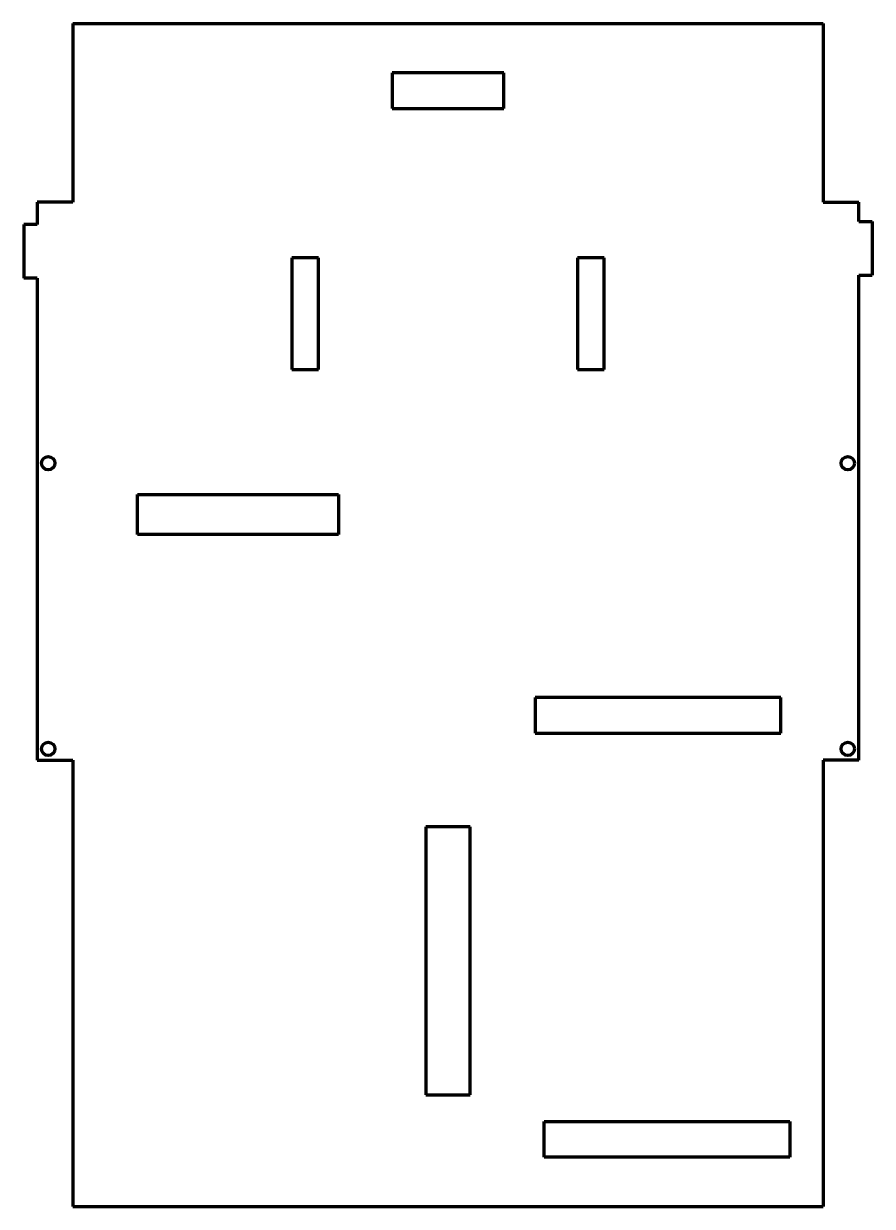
# Model space of a CAD drawing. Header units: millimetres. Extents: x 49 to 239, y 14 to 279.
import ezdxf

# ---------------------------------------------------------------- set-up
doc = ezdxf.new("R2010")
doc.units = ezdxf.units.MM
doc.layers.add('1', color=7, linetype='Continuous', true_color=0xffffff)

msp = doc.modelspace()

# ---------------------------------------------------------------- linework, layer by layer
at = {"layer": '1', "color": 163, "linetype": 'Continuous', "lineweight": 70}
for p, q in [((59.766838, 279.269924), (227.766838, 279.269924)), ((59.766838, 279.269924), (59.766838, 239.269924)), ((227.766838, 279.269924), (227.766838, 239.269924)), ((131.266838, 268.269924), (131.266838, 260.269924)), ((156.266838, 268.269924), (131.266838, 268.269924)), ((156.266838, 260.269924), (156.266838, 268.269924)), ((131.266838, 260.269924), (156.266838, 260.269924)), ((59.766838, 239.269924), (51.766838, 239.269924)), ((51.766838, 239.269924), (51.766838, 234.269924)), ((227.766838, 239.269924), (235.766838, 239.269924)), ((235.766838, 234.939243), (235.766838, 239.269924)), ((51.766838, 234.269924), (48.766838, 234.269924)), ((48.766838, 234.269924), (48.766838, 222.269924)), ((235.766838, 234.939243), (238.766838, 234.939243)), ((238.766838, 234.939243), (238.766838, 222.939243)), ((114.766838, 226.769924), (108.766838, 226.769924)), ((108.766838, 226.769924), (108.766838, 201.769924)), ((114.766838, 201.769924), (114.766838, 226.769924)), ((178.766838, 226.769924), (172.766838, 226.769924)), ((172.766838, 226.769924), (172.766838, 201.769924)), ((178.766838, 201.769924), (178.766838, 226.769924)), ((235.766838, 222.939243), (238.766838, 222.939243)), ((235.766838, 114.269924), (235.766838, 222.939243)), ((51.766838, 222.269924), (48.766838, 222.269924)), ((51.766838, 222.269924), (51.766838, 114.269924)), ((108.766838, 201.769924), (114.766838, 201.769924)), ((172.766838, 201.769924), (178.766838, 201.769924)), ((74.266838, 164.769924), (74.266838, 173.769924)), ((74.266838, 173.769924), (119.266838, 173.769924)), ((119.266838, 173.769924), (119.266838, 164.769924)), ((119.266838, 164.769924), (74.266838, 164.769924)), ((218.266838, 128.269924), (163.266838, 128.269924)), ((163.266838, 128.269924), (163.266838, 120.269924)), ((218.266838, 120.269924), (218.266838, 128.269924)), ((163.266838, 120.269924), (218.266838, 120.269924)), ((51.766838, 114.269924), (59.766838, 114.269924)), ((59.766838, 114.269924), (59.766838, 14.269924)), ((227.766838, 114.269924), (227.766838, 14.269924)), ((235.766838, 114.269924), (227.766838, 114.269924)), ((138.766838, 99.269924), (138.766838, 39.269924)), ((148.766838, 99.269924), (138.766838, 99.269924)), ((148.766838, 39.269924), (148.766838, 99.269924)), ((138.766838, 39.269924), (148.766838, 39.269924)), ((165.266838, 25.269924), (165.266838, 33.269924)), ((165.266838, 33.269924), (220.266838, 33.269924)), ((220.266838, 33.269924), (220.266838, 25.269924)), ((220.266838, 25.269924), (165.266838, 25.269924)), ((59.766838, 14.269924), (227.766838, 14.269924))]:
    msp.add_line(p, q, dxfattribs=at)
for centre in [(54.266838, 180.769924), (233.266838, 180.769924), (54.266838, 116.769924), (233.266838, 116.769924)]:
    msp.add_circle(centre, 1.5, dxfattribs=at)

doc.saveas('drawing.dxf')
